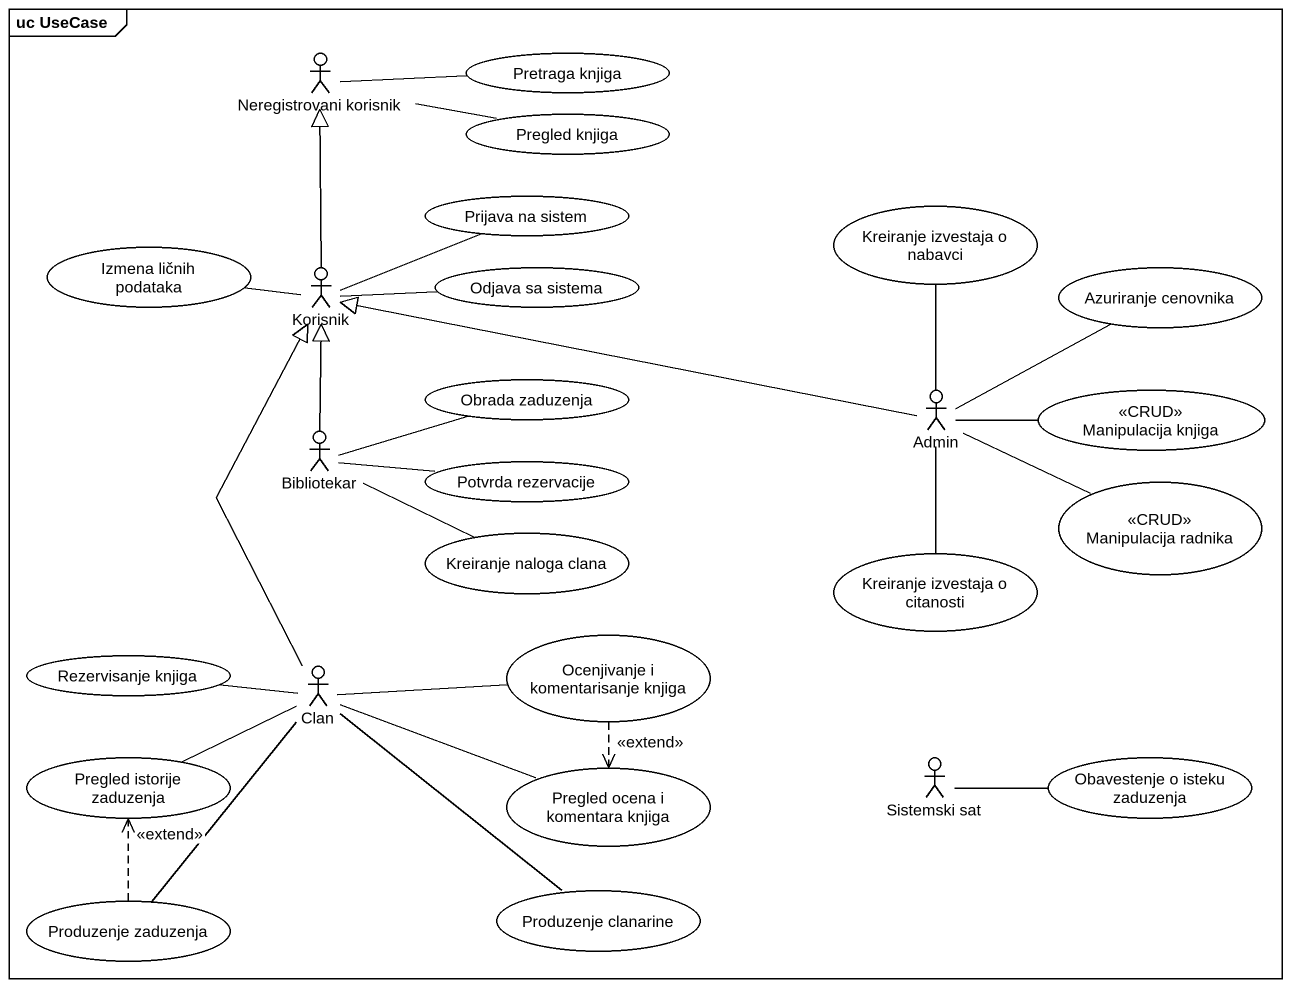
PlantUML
@startuml
mainframe uc UseCase
actor "Neregistrovani korisnik" as Neregistrovani_korisnik
usecase "Pretraga knjiga" as Pretraga_knjiga
usecase "Pregled knjiga" as Pregled_knjiga
usecase "Prijava na sistem" as Prijava_na_sistem
usecase "Kreiranje izvestaja o nabavci" as Kreiranje_izvestaja_o
usecase "Izmena ličnih podataka" as Izmena_ličnih_podataka
actor Korisnik
usecase "Odjava sa sistema" as Odjava_sa_sistema
usecase "Azuriranje cenovnika" as Azuriranje_cenovnika
usecase "Obrada zaduzenja" as Obrada_zaduzenja
actor Admin
usecase "Manipulacija knjiga" as Manipulacija_knjiga <<CRUD>>
actor Bibliotekar
usecase "Potvrda rezervacije" as Potvrda_rezervacije
usecase "Manipulacija radnika" as Manipulacija_radnika <<CRUD>>
usecase "Kreiranje naloga clana" as Kreiranje_naloga_clana
usecase "Kreiranje izvestaja o citanosti" as Kreiranje_izvestaja_o_2
usecase "Rezervisanje knjiga" as Rezervisanje_knjiga
actor Clan
usecase "Ocenjivanje i komentarisanje knjiga" as Ocenjivanje_i
usecase "Pregled istorije zaduzenja" as Pregled_istorije_zaduzenja
usecase "Pregled ocena i komentara knjiga" as Pregled_ocena_i_komentara
actor "Sistemski sat" as Sistemski_sat
usecase "Obavestenje o isteku zaduzenja" as Obavestenje_o_isteku
usecase "Produzenje zaduzenja" as Produzenje_zaduzenja
usecase "Produzenje clanarine" as Produzenje_clanarine
Pretraga_knjiga -left- Neregistrovani_korisnik
Pregled_knjiga -left- Neregistrovani_korisnik
Prijava_na_sistem -left- Korisnik
Izmena_ličnih_podataka -right- Korisnik
Korisnik -up-|> Neregistrovani_korisnik
Odjava_sa_sistema -left- Korisnik
Admin -up- Kreiranje_izvestaja_o
Admin -left-|> Korisnik
Admin -right- Azuriranje_cenovnika
Admin -right- Manipulacija_knjiga
Admin -right- Manipulacija_radnika
Admin -- Kreiranje_izvestaja_o_2
Bibliotekar -up-|> Korisnik
Bibliotekar -right- Obrada_zaduzenja
Bibliotekar -right- Potvrda_rezervacije
Bibliotekar -right- Kreiranje_naloga_clana
Rezervisanje_knjiga -right- Clan
Clan -up-|> Korisnik
Clan -left- Pregled_istorije_zaduzenja
Clan -- Produzenje_zaduzenja
Clan -- Produzenje_clanarine
Ocenjivanje_i -left- Clan
Ocenjivanje_i ..> Pregled_ocena_i_komentara : <<extend>>
Pregled_ocena_i_komentara -left- Clan
Obavestenje_o_isteku -left- Sistemski_sat
Produzenje_zaduzenja .up.> Pregled_istorije_zaduzenja : <<extend>>
@enduml
